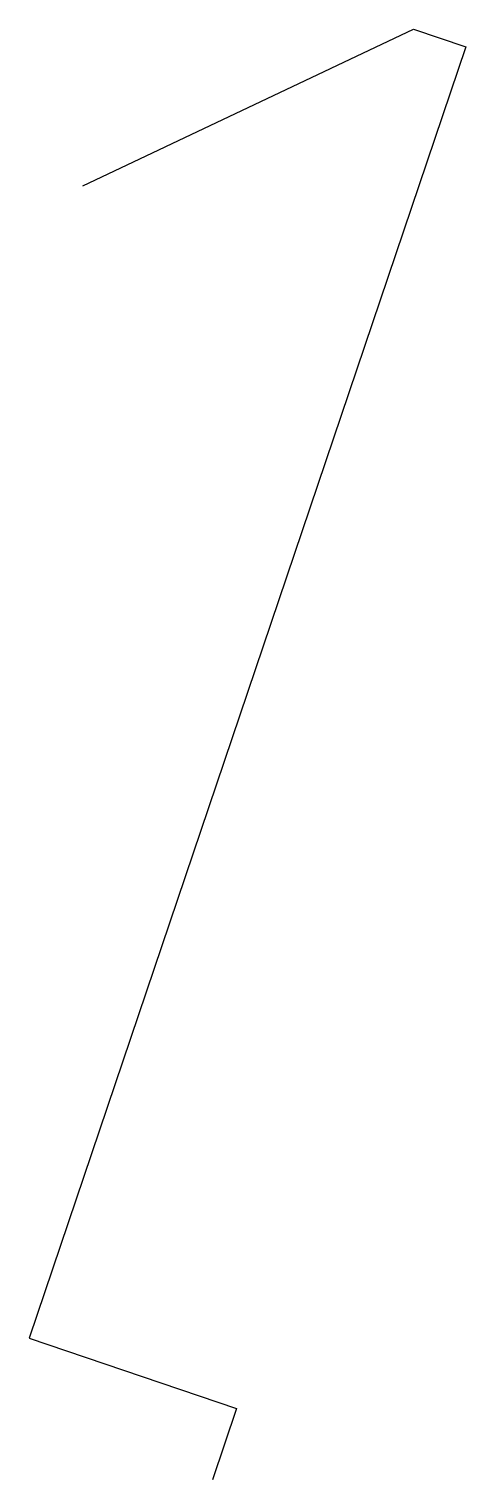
# Model space of a CAD drawing. Header units: metres. Extents: x 2661620.519 to 2661620.626, y 1209500.448 to 1209500.803.
import ezdxf

# ---------------------------------------------------------------- set-up
doc = ezdxf.new("R2010")
doc.units = ezdxf.units.M
doc.layers.add('TB_643', color=7, linetype='Continuous')

msp = doc.modelspace()

# ---------------------------------------------------------------- linework, layer by layer
at = {"layer": 'TB_643'}
for p, q in [((2661620.53255, 1209500.76455), (2661620.61359, 1209500.80293)), ((2661620.61359, 1209500.80293), (2661620.62641, 1209500.79859)), ((2661620.62641, 1209500.79859), (2661620.51934, 1209500.48233)), ((2661620.51934, 1209500.48233), (2661620.5702, 1209500.46511)), ((2661620.5702, 1209500.46511), (2661620.56429, 1209500.44764))]:
    msp.add_line(p, q, dxfattribs=at)

doc.saveas('drawing.dxf')
